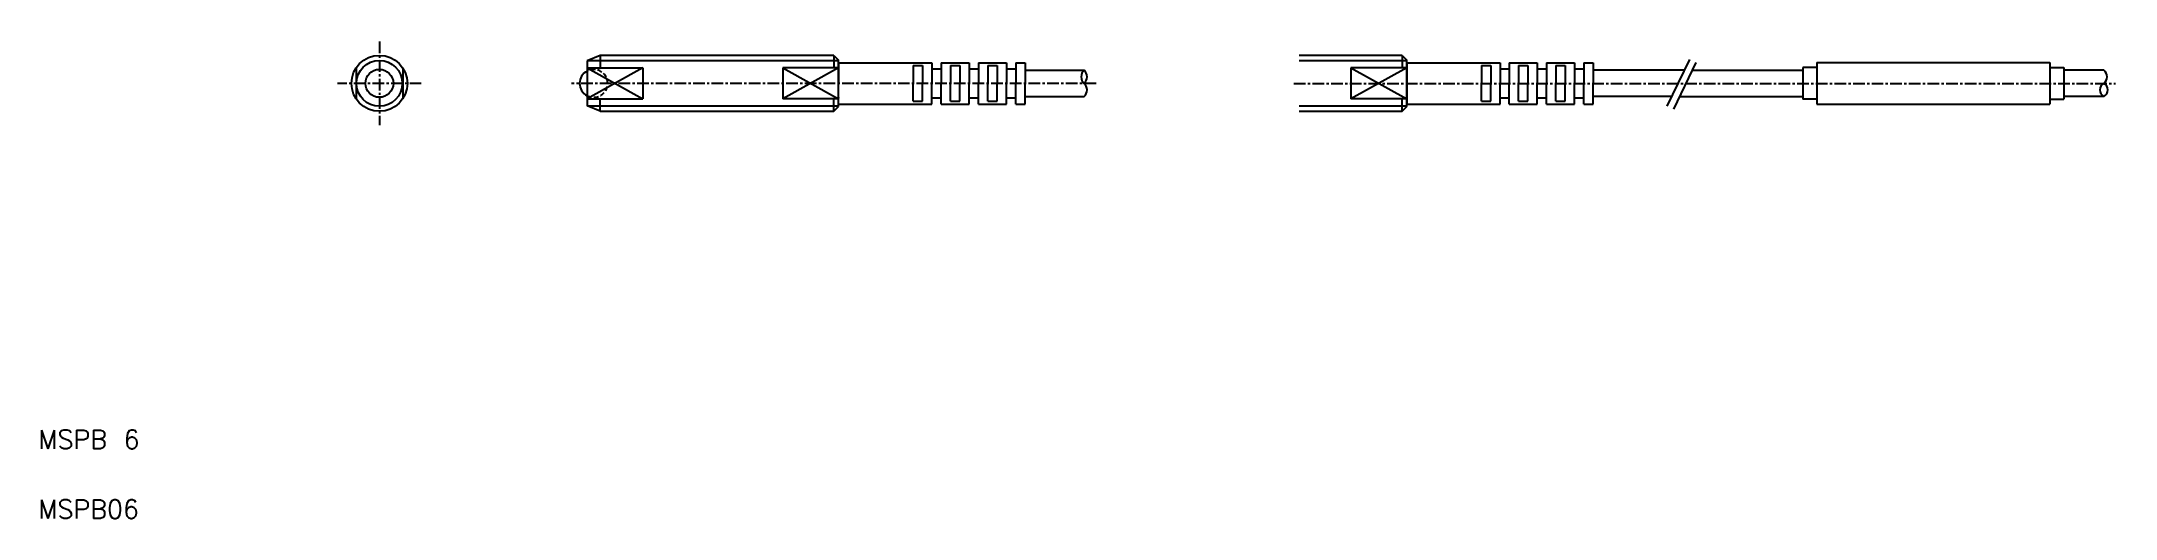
# Model space of a CAD drawing. Extents: x 5 to 228, y 5 to 56.
import ezdxf

# ---------------------------------------------------------------- set-up
doc = ezdxf.new("R2010")
doc.units = 0
doc.linetypes.add('CENTER', pattern=[2, 1.25, -0.25, 0.25, -0.25])
doc.linetypes.add('DASHED', pattern=[0.75, 0.5, -0.25])
doc.layers.get('0').update_dxf_attribs({"linetype": 'CONTINUOUS'})
doc.layers.add('CENTER', color=1, linetype='CENTER')
doc.styles.get("Standard").update_dxf_attribs({"font": 'txt.shx', "bigfont": 'bigfont.shx'})

msp = doc.modelspace()

# ---------------------------------------------------------------- linework, layer by layer
at = {"color": 7, "linetype": 'CONTINUOUS'}
for p, q in [((65.3, 54.72), (63.9, 54.12)), ((63.9, 54.12), (63.9, 49.32)), ((90.4, 54.72), (65.3, 54.72)), ((65.3, 54.72), (65.3, 53.37)), ((90.4, 54.72), (90.9, 54.22)), ((90.4, 54.72), (90.4, 53.37)), ((90.9, 49.22), (90.9, 54.22)), ((90.9, 53.94), (90.9, 51.72)), ((90.9, 53.94), (100.9, 53.94)), ((98.9, 53.64), (98.9, 51.72)), ((98.9, 53.64), (99.9, 53.64)), ((99.9, 53.64), (99.9, 51.72)), ((100.9, 53.94), (100.9, 51.72)), ((101.9, 53.94), (101.9, 51.72)), ((101.9, 53.94), (104.9, 53.94)), ((102.9, 53.64), (102.9, 51.72)), ((102.9, 53.64), (103.9, 53.64)), ((103.9, 53.64), (103.9, 51.72)), ((104.9, 53.94), (104.9, 51.72)), ((105.9, 53.94), (105.9, 51.72)), ((105.9, 53.94), (108.9, 53.94)), ((106.9, 53.64), (106.9, 51.72)), ((106.9, 53.64), (107.9, 53.64)), ((107.9, 53.64), (107.9, 51.72)), ((108.9, 53.94), (108.9, 51.72)), ((109.9, 53.94), (109.9, 51.72)), ((109.9, 53.94), (110.9, 53.94)), ((110.9, 53.94), (110.9, 51.72)), ((151.38, 54.72), (140.32, 54.72)), ((151.38, 54.72), (151.88, 54.22)), ((151.38, 54.72), (151.38, 53.37)), ((151.88, 49.22), (151.88, 54.22)), ((151.88, 53.97), (151.88, 49.47)), ((151.88, 53.94), (161.88, 53.94)), ((151.88, 53.94), (151.88, 51.72)), ((159.88, 53.64), (159.88, 51.72)), ((159.88, 53.64), (160.88, 53.64)), ((160.88, 53.64), (160.88, 51.72)), ((161.88, 53.94), (161.88, 51.72)), ((162.88, 53.94), (162.88, 51.72)), ((162.88, 53.94), (165.88, 53.94)), ((163.88, 53.64), (163.88, 51.72)), ((163.88, 53.64), (164.88, 53.64)), ((164.88, 53.64), (164.88, 51.72)), ((165.88, 53.94), (165.88, 51.72)), ((166.88, 53.94), (166.88, 51.72)), ((166.88, 53.94), (169.88, 53.94)), ((167.88, 53.64), (167.88, 51.72)), ((167.88, 53.64), (168.88, 53.64)), ((168.88, 53.64), (168.88, 51.72)), ((169.88, 53.94), (169.88, 51.72)), ((170.88, 53.94), (170.88, 51.72)), ((170.88, 53.94), (171.88, 53.94)), ((171.88, 53.94), (171.88, 51.72)), ((195.88, 53.97), (195.88, 49.47)), ((195.88, 53.97), (220.88, 53.97)), ((220.88, 53.97), (220.88, 49.47)), ((39.11, 53.37), (39.11, 50.06)), ((44.11, 53.37), (44.11, 50.06)), ((63.9, 53.37), (69.9, 53.37)), ((69.9, 53.37), (69.9, 50.06)), ((84.9, 53.37), (84.9, 50.06)), ((90.9, 53.37), (84.9, 53.37)), ((90.9, 49.49), (90.9, 51.72)), ((98.9, 49.79), (98.9, 51.72)), ((99.9, 49.79), (99.9, 51.72)), ((100.9, 53.27), (101.9, 53.27)), ((100.9, 49.49), (100.9, 51.72)), ((101.9, 49.49), (101.9, 51.72)), ((102.9, 49.79), (102.9, 51.72)), ((103.9, 49.79), (103.9, 51.72)), ((104.9, 53.27), (105.9, 53.27)), ((104.9, 49.49), (104.9, 51.72)), ((105.9, 49.49), (105.9, 51.72)), ((106.9, 49.79), (106.9, 51.72)), ((107.9, 49.79), (107.9, 51.72)), ((108.9, 53.27), (109.9, 53.27)), ((108.9, 49.49), (108.9, 51.72)), ((109.9, 49.49), (109.9, 51.72)), ((110.9, 53.12), (117.25, 53.12)), ((110.9, 49.49), (110.9, 51.72)), ((145.88, 53.37), (145.88, 50.06)), ((151.88, 53.37), (145.88, 53.37)), ((145.88, 53.37), (151.88, 50.06)), ((151.88, 53.37), (145.88, 50.06)), ((151.88, 49.49), (151.88, 51.72)), ((159.88, 49.79), (159.88, 51.72)), ((160.88, 49.79), (160.88, 51.72)), ((161.88, 53.27), (162.88, 53.27)), ((161.88, 49.49), (161.88, 51.72)), ((162.88, 49.49), (162.88, 51.72)), ((163.88, 49.79), (163.88, 51.72)), ((164.88, 49.79), (164.88, 51.72)), ((165.88, 53.27), (166.88, 53.27)), ((165.88, 49.49), (165.88, 51.72)), ((166.88, 49.49), (166.88, 51.72)), ((167.88, 49.79), (167.88, 51.72)), ((168.88, 49.79), (168.88, 51.72)), ((169.88, 53.27), (170.88, 53.27)), ((169.88, 49.49), (169.88, 51.72)), ((170.88, 49.49), (170.88, 51.72)), ((181.65, 53.12), (171.88, 53.12)), ((171.88, 49.49), (171.88, 51.72)), ((182.5, 53.12), (194.38, 53.12)), ((194.38, 53.42), (194.38, 50.02)), ((195.88, 53.42), (194.38, 53.42)), ((220.88, 53.42), (222.38, 53.42)), ((222.38, 53.42), (222.38, 50.02)), ((226.69, 53.12), (222.38, 53.12)), ((63.9, 50.06), (69.9, 50.06)), ((65.3, 48.72), (63.9, 49.32)), ((65.3, 48.72), (65.3, 50.06)), ((90.9, 50.06), (84.9, 50.06)), ((90.4, 48.72), (90.4, 50.06)), ((90.4, 48.72), (90.9, 49.22)), ((90.9, 49.49), (100.9, 49.49)), ((98.9, 49.79), (99.9, 49.79)), ((100.9, 50.17), (101.9, 50.17)), ((101.9, 49.49), (104.9, 49.49)), ((102.9, 49.79), (103.9, 49.79)), ((104.9, 50.17), (105.9, 50.17)), ((105.9, 49.49), (108.9, 49.49)), ((106.9, 49.79), (107.9, 49.79)), ((108.9, 50.17), (109.9, 50.17)), ((109.9, 49.49), (110.9, 49.49)), ((110.9, 50.32), (117.25, 50.32)), ((151.88, 50.06), (145.88, 50.06)), ((151.38, 48.72), (151.38, 50.06)), ((151.38, 48.72), (151.88, 49.22)), ((151.88, 49.49), (161.88, 49.49)), ((159.88, 49.79), (160.88, 49.79)), ((161.88, 50.17), (162.88, 50.17)), ((162.88, 49.49), (165.88, 49.49)), ((163.88, 49.79), (164.88, 49.79)), ((165.88, 50.17), (166.88, 50.17)), ((166.88, 49.49), (169.88, 49.49)), ((167.88, 49.79), (168.88, 49.79)), ((169.88, 50.17), (170.88, 50.17)), ((170.88, 49.49), (171.88, 49.49)), ((180.31, 50.32), (171.88, 50.32)), ((181.16, 50.32), (194.38, 50.32)), ((195.88, 50.02), (194.38, 50.02)), ((195.88, 49.47), (220.88, 49.47)), ((220.88, 50.02), (222.38, 50.02)), ((226.69, 50.32), (222.38, 50.32)), ((65.3, 48.72), (90.4, 48.72)), ((140.32, 48.72), (151.38, 48.72))]:
    msp.add_line(p, q, dxfattribs=at)
at = {"color": 3, "linetype": 'CONTINUOUS'}
for p, q in [((64.04, 54.18), (90.9, 54.18)), ((140.32, 54.18), (151.92, 54.18)), ((182.22, 54.29), (179.8, 49.27)), ((182.91, 53.96), (180.5, 48.94)), ((69.9, 53.37), (63.9, 50.06)), ((63.9, 53.37), (69.9, 50.06)), ((84.9, 53.37), (90.9, 50.06)), ((90.9, 53.37), (84.9, 50.06)), ((90.9, 49.26), (64.04, 49.26)), ((151.92, 49.26), (140.32, 49.26))]:
    msp.add_line(p, q, dxfattribs=at)
at = {"color": 7, "linetype": 'CONTINUOUS'}
for radius in [3, 1.5]:
    msp.add_circle((41.61, 51.72), radius, dxfattribs=at)
at = {"color": 3, "linetype": 'CONTINUOUS'}
msp.add_circle((41.61, 51.72), 2.46, dxfattribs=at)
at = {"color": 7, "linetype": 'CONTINUOUS'}
msp.add_arc((64.6, 51.72), 1.5, 117.8181, 242.1819, dxfattribs=at)
at = {"color": 3, "linetype": 'DASHED'}
msp.add_arc((64.6, 51.72), 1.5, 242.1819, 117.8181, dxfattribs=at)
at = {"color": 3, "linetype": 'CONTINUOUS'}
for centre, radius, start, end in [((117.86, 52.42), 0.933, 131.4096, 228.5891), ((116.63, 52.42), 0.933, 311.4109, 48.5904), ((116.63, 51.02), 0.933, 311.4096, 48.5891), ((227.06, 51.02), 0.793, 118.0682, 241.9318), ((226.16, 52.42), 0.876, 306.9796, 53.0204), ((226.32, 51.02), 0.793, 298.0682, 61.9318)]:
    msp.add_arc(centre, radius, start, end, dxfattribs=at)
at = {"color": 7, "linetype": 'CONTINUOUS'}
for p in [(90.9, 53.27), (151.88, 53.27), (151.88, 51.72), (195.88, 51.72), (222.38, 51.72), (41.61, 49.26), (90.9, 50.17), (151.88, 50.17)]:
    msp.add_point(p, dxfattribs=at)
at = {"layer": 'CENTER', "color": 1, "linetype": 'CENTER'}
for p, q in [((41.61, 56.22), (41.61, 47.22)), ((46.11, 51.72), (37.11, 51.72)), ((118.52, 51.72), (62.24, 51.72)), ((139.77, 51.72), (227.94, 51.72))]:
    msp.add_line(p, q, dxfattribs=at)

# ---------------------------------------------------------------- texts
at = {"color": 7, "linetype": 'CONTINUOUS'}
for s, p in [('MSPB 6', (5, 12.5)), ('MSPB06', (5, 5))]:
    msp.add_text(s, height=2, dxfattribs=at).set_placement(p)

doc.saveas('drawing.dxf')
